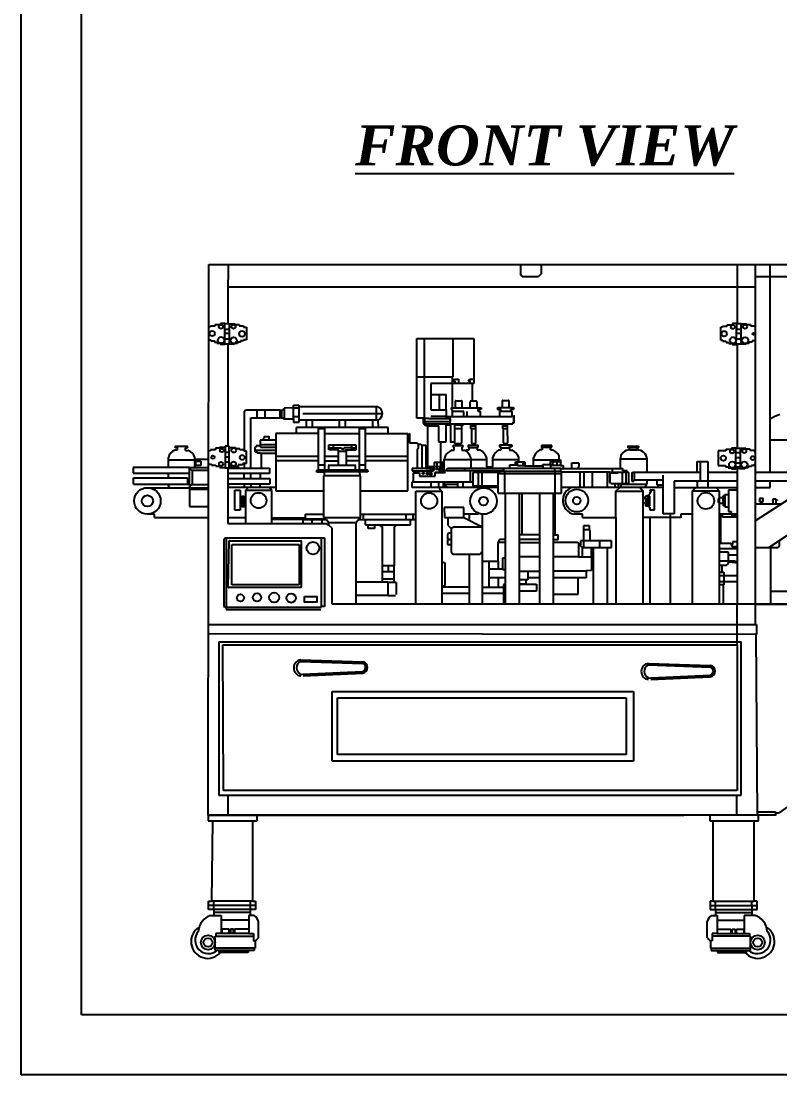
# Model space of a CAD drawing. Header units: millimetres. Extents: x 193 to 490, y 603 to 1473.
# Drawn here: x 192.8 to 268.4, y 602.7 to 707.7 of the extents above; entities that cross this region are included whole.
import ezdxf

# ---------------------------------------------------------------- set-up
doc = ezdxf.new("R2010")
doc.units = ezdxf.units.MM
doc.styles.get("Standard").update_dxf_attribs({"font": ''})
doc.styles.get('Standard').set_extended_font_data('Arial')

msp = doc.modelspace()

# ---------------------------------------------------------------- linework, layer by layer
for p, q in [((192.81, 602.71), (192.81, 812.71)), ((198.81, 608.71), (198.81, 806.71)), ((211.46, 628.59), (211.51, 683.46)), ((211.51, 683.46), (287.96, 683.46)), ((213.44, 683.09), (213.4, 680.81)), ((213.44, 683.46), (213.44, 683.09)), ((242.57, 683.46), (242.57, 682.52)), ((242.74, 682.26), (242.57, 682.52)), ((244.61, 682.52), (244.36, 682.26)), ((244.61, 683.46), (244.61, 682.52)), ((264.15, 683.46), (264.15, 677.64)), ((265.93, 683.46), (265.93, 647.58)), ((267.44, 662.76), (267.44, 683.46)), ((242.74, 682.26), (244.36, 682.26)), ((265.93, 682.26), (287.96, 682.26)), ((213.4, 680.81), (213.4, 679.71)), ((213.52, 681.22), (265.93, 681.22)), ((213.4, 679.71), (213.4, 677.59)), ((212.1, 677.32), (211.69, 677.32)), ((211.69, 677.32), (211.69, 677.24)), ((212.66, 677.45), (212.1, 677.45)), ((212.1, 677.45), (212.1, 677.32)), ((213.09, 677.59), (212.66, 677.59)), ((212.66, 677.59), (212.66, 677.45)), ((213.09, 675.51), (213.09, 677.59)), ((213.09, 677.59), (213.18, 677.59)), ((213.18, 677.59), (213.55, 677.59)), ((213.55, 677.59), (213.55, 675.51)), ((213.55, 677.56), (214.12, 677.56)), ((214.12, 677.56), (214.12, 677.48)), ((214.12, 677.48), (214.52, 677.48)), ((214.52, 677.48), (214.52, 677.35)), ((214.52, 677.35), (214.97, 677.35)), ((214.97, 677.35), (214.97, 677.21)), ((263.11, 677.29), (262.7, 677.29)), ((262.7, 677.29), (262.7, 677.21)), ((263.67, 677.43), (263.11, 677.43)), ((263.11, 677.43), (263.11, 677.29)), ((264.1, 677.57), (263.67, 677.57)), ((263.67, 677.57), (263.67, 677.43)), ((264.05, 675.53), (264.1, 677.57)), ((264.1, 677.57), (264.51, 677.57)), ((264.1, 677.57), (264.19, 677.57)), ((264.15, 677.64), (264.15, 677.57)), ((264.51, 677.57), (264.51, 675.53)), ((264.51, 677.56), (265.08, 677.56)), ((265.08, 677.56), (265.08, 677.48)), ((265.08, 677.48), (265.48, 677.48)), ((265.48, 677.48), (265.48, 677.35)), ((265.48, 677.35), (265.92, 677.35)), ((265.92, 677.35), (265.92, 677.21)), ((211.69, 677.24), (211.51, 677.24)), ((213.09, 677.02), (213.55, 677.02)), ((213.55, 676.6), (213.09, 676.6)), ((214.97, 677.21), (215.26, 677.21)), ((215.26, 677.21), (215.26, 675.97)), ((262.7, 677.21), (262.51, 677.21)), ((262.51, 675.91), (262.51, 677.21)), ((264.07, 676.62), (264.51, 676.62)), ((264.08, 677.02), (264.51, 677.02)), ((265.93, 677.21), (265.93, 675.97)), ((211.51, 675.94), (211.72, 675.94)), ((211.72, 675.94), (211.72, 675.84)), ((211.72, 675.84), (212.06, 675.84)), ((212.06, 675.84), (212.06, 675.73)), ((212.06, 675.73), (212.31, 675.73)), ((212.31, 675.73), (212.31, 675.62)), ((212.31, 675.62), (212.59, 675.62)), ((212.59, 675.62), (212.59, 675.62)), ((212.59, 675.62), (212.65, 675.62)), ((212.65, 675.62), (212.65, 675.52)), ((212.65, 675.52), (213.09, 675.51)), ((213.09, 676.07), (213.55, 676.07)), ((213.55, 675.51), (213.09, 675.51)), ((213.4, 675.51), (213.4, 665.36)), ((214.02, 675.49), (213.55, 675.51)), ((214.36, 675.59), (214.02, 675.59)), ((214.02, 675.59), (214.02, 675.49)), ((214.68, 675.72), (214.36, 675.72)), ((214.36, 675.72), (214.36, 675.59)), ((214.98, 675.84), (214.68, 675.84)), ((214.68, 675.84), (214.68, 675.72)), ((215.26, 675.97), (214.98, 675.97)), ((214.98, 675.97), (214.98, 675.84)), ((232.22, 668.16), (232.22, 676.09)), ((232.22, 676.09), (237.9, 676.09)), ((232.98, 676.09), (232.98, 668.16)), ((235.86, 672.26), (235.86, 676.09)), ((237.9, 676.09), (237.9, 671.6)), ((262.51, 675.91), (262.73, 675.91)), ((262.73, 675.91), (262.73, 675.81)), ((262.73, 675.81), (263.06, 675.81)), ((263.06, 675.81), (263.06, 675.7)), ((263.06, 675.7), (263.32, 675.7)), ((263.32, 675.7), (263.32, 675.59)), ((263.32, 675.59), (263.59, 675.59)), ((263.59, 675.59), (263.59, 675.59)), ((263.59, 675.59), (263.65, 675.59)), ((263.65, 675.59), (263.65, 675.49)), ((263.65, 675.49), (264.1, 675.49)), ((264.51, 675.53), (264.05, 675.53)), ((264.06, 676.07), (264.51, 676.07)), ((264.1, 675.49), (264.1, 675.53)), ((264.15, 675.53), (264.15, 665.17)), ((264.98, 675.49), (264.51, 675.51)), ((265.31, 675.59), (264.98, 675.59)), ((264.98, 675.59), (264.98, 675.49)), ((265.64, 675.72), (265.31, 675.72)), ((265.31, 675.72), (265.31, 675.59)), ((265.93, 675.84), (265.64, 675.84)), ((265.64, 675.84), (265.64, 675.72)), ((265.93, 675.97), (265.93, 675.84)), ((232.22, 672.26), (235.86, 672.26)), ((235.77, 672.26), (235.77, 669.17)), ((236.13, 672.04), (236.07, 672.04)), ((236.07, 672.04), (236.07, 672.01)), ((236.13, 672.04), (236.39, 672.04)), ((236.39, 672.04), (236.39, 671.6)), ((237.64, 672.04), (237.58, 672.04)), ((237.58, 672.04), (237.58, 672.01)), ((237.64, 672.04), (237.9, 672.04)), ((237.9, 671.6), (233.62, 671.6)), ((233.62, 671.6), (233.62, 668.97)), ((235.93, 671.96), (235.77, 671.96)), ((235.93, 671.83), (235.77, 671.83)), ((236.03, 671.96), (235.93, 671.96)), ((235.93, 671.83), (236.02, 671.83)), ((236.02, 671.83), (236.02, 671.6)), ((237.39, 671.92), (237.39, 671.87)), ((237.54, 671.96), (237.43, 671.96)), ((237.43, 671.83), (237.53, 671.83)), ((237.53, 671.83), (237.53, 671.6)), ((237.79, 669.86), (237.79, 671.6)), ((233.62, 670.51), (234.45, 670.51)), ((234.45, 670.51), (234.45, 668.97)), ((234.45, 670.51), (235.14, 670.51)), ((235.14, 670.5), (235.14, 670.51)), ((235.14, 668.97), (235.14, 670.5)), ((240.8, 669.91), (241.36, 669.91)), ((218.63, 668.94), (215.27, 668.94)), ((216.29, 668.94), (216.29, 668.19)), ((217.09, 668.94), (217.09, 668.19)), ((218.63, 668.19), (218.63, 668.94)), ((218.63, 668.94), (218.75, 668.94)), ((218.75, 668.94), (218.75, 668.19)), ((218.75, 668.94), (218.86, 668.94)), ((218.86, 668.94), (219.01, 669.16)), ((220.48, 669.17), (219.01, 669.16)), ((219.01, 669.16), (219.01, 668.07)), ((219.94, 668.07), (219.94, 669.46)), ((219.94, 669.46), (220.48, 669.46)), ((219.94, 669.17), (220.48, 669.17)), ((220.48, 669.46), (220.48, 667.97)), ((228.35, 669.28), (220.48, 669.28)), ((228.19, 669.28), (228.19, 667.97)), ((233.62, 668.97), (235.14, 668.97)), ((234.45, 668.97), (235.14, 668.97)), ((235.14, 668.97), (235.14, 668.37)), ((235.64, 669.17), (238.64, 669.17)), ((235.64, 669.17), (235.64, 669.01)), ((235.64, 669.01), (235.77, 669.01)), ((235.77, 669.01), (235.77, 668.28)), ((236.07, 669.17), (236.07, 669.84)), ((236.12, 669.88), (236.67, 669.88)), ((236.72, 669.84), (236.72, 669.17)), ((237.56, 669.17), (237.56, 669.82)), ((237.6, 669.86), (238.16, 669.86)), ((238.2, 669.82), (238.2, 669.17)), ((238.64, 669.03), (238.4, 669.03)), ((238.4, 669.03), (238.4, 668.83)), ((238.64, 669.17), (238.64, 669.03)), ((240.3, 668.99), (240.3, 669.2)), ((240.3, 669.2), (241.85, 669.2)), ((240.62, 668.99), (240.3, 668.99)), ((240.62, 668.82), (240.62, 668.99)), ((240.76, 669.2), (240.76, 669.87)), ((241.41, 669.87), (241.41, 669.2)), ((241.85, 669.02), (241.58, 669.02)), ((241.58, 669.02), (241.58, 668.82)), ((241.85, 669.2), (241.85, 669.02)), ((215.02, 668.73), (215.02, 665.01)), ((215.7, 668.19), (218.63, 668.19)), ((215.7, 663.16), (215.7, 668.19)), ((218.75, 668.19), (218.63, 668.19)), ((218.75, 668.19), (218.86, 668.19)), ((218.86, 668.19), (219.01, 668.07)), ((219.01, 668.07), (219.94, 668.07)), ((219.94, 668.3), (220.48, 668.3)), ((219.94, 668.07), (219.94, 667.97)), ((219.94, 667.97), (219.94, 667.73)), ((220.47, 667.97), (220.48, 667.97)), ((220.48, 667.97), (220.48, 667.73)), ((220.48, 667.97), (228.39, 667.97)), ((220.88, 668.63), (228.78, 668.63)), ((221.2, 667.97), (221.2, 667.22)), ((221.79, 667.97), (221.79, 667.22)), ((224.53, 667.22), (224.53, 667.97)), ((225.11, 667.22), (225.11, 667.97)), ((227.86, 667.22), (227.86, 667.97)), ((228.43, 667.22), (228.39, 667.97)), ((232.86, 668.16), (232.22, 668.16)), ((232.86, 668.16), (232.86, 667.63)), ((233.03, 667.81), (233.03, 668.12)), ((233.07, 668.16), (233.41, 668.16)), ((233.41, 668.16), (233.45, 668.13)), ((233.45, 668.13), (235.49, 668.13)), ((235.1, 668.33), (233.63, 668.33)), ((235.1, 668.33), (241.74, 668.33)), ((235.77, 668.28), (235.53, 668.28)), ((235.53, 668.28), (235.53, 667.58)), ((235.54, 668.08), (235.54, 667.81)), ((236.91, 668.82), (235.77, 668.82)), ((236.91, 668.33), (236.91, 668.82)), ((237.23, 668.83), (237.23, 668.33)), ((238.56, 668.83), (238.4, 668.83)), ((238.56, 668.33), (238.56, 668.83)), ((241.74, 668.82), (240.48, 668.82)), ((240.48, 668.82), (240.48, 668.33)), ((241.74, 668.33), (241.74, 668.82)), ((241.99, 668.35), (241.87, 668.35)), ((241.87, 668.35), (241.87, 667.74)), ((241.94, 667.7), (241.94, 668.35)), ((241.94, 668.35), (241.99, 668.35)), ((220.48, 667.73), (219.94, 667.73)), ((229.38, 667.22), (220.25, 667.22)), ((220.25, 666.62), (220.25, 667.22)), ((222.45, 663), (222.45, 667.11)), ((222.45, 667.11), (223.04, 667.11)), ((223.04, 667.11), (223.05, 663)), ((226.51, 663.01), (226.51, 667.11)), ((226.51, 667.11), (227.1, 667.11)), ((227.1, 667.11), (227.1, 663.01)), ((229.38, 666.62), (229.38, 667.22)), ((232.86, 667.63), (232.89, 667.63)), ((232.89, 667.63), (232.95, 667.63)), ((232.95, 667.63), (232.95, 667.51)), ((233.17, 667.58), (232.95, 667.58)), ((232.95, 667.51), (232.95, 667.5)), ((233.09, 667.5), (232.95, 667.5)), ((235.49, 667.77), (233.07, 667.77)), ((233.09, 667.4), (233.09, 667.5)), ((233.32, 667.4), (233.09, 667.4)), ((233.17, 667.58), (241.81, 667.58)), ((233.32, 667.4), (233.35, 667.4)), ((233.32, 663.34), (233.32, 667.36)), ((233.35, 667.4), (234.36, 667.4)), ((234.4, 667.36), (234.4, 665.82)), ((235.15, 665.82), (235.15, 667.49)), ((235.15, 667.49), (235.59, 667.49)), ((235.59, 667.49), (235.59, 665.82)), ((236.02, 665.64), (236.02, 667.5)), ((236.02, 667.5), (236.81, 667.5)), ((236.02, 667.12), (236.67, 667.12)), ((236.81, 667.41), (236.67, 667.41)), ((236.67, 667.41), (236.67, 665.65)), ((236.81, 667.5), (236.81, 667.41)), ((237.58, 667.58), (237.58, 667.17)), ((237.58, 667.38), (238.1, 667.38)), ((237.62, 667.13), (238.1, 667.13)), ((237.67, 667.13), (237.67, 665.69)), ((238.1, 667.13), (238.1, 667.58)), ((238.11, 665.69), (238.1, 667.13)), ((240.76, 667.58), (240.76, 667.17)), ((240.76, 667.38), (241.27, 667.38)), ((240.8, 667.13), (241.27, 667.13)), ((240.85, 667.13), (240.85, 665.69)), ((241.27, 667.13), (241.27, 667.58)), ((241.29, 665.69), (241.27, 667.13)), ((241.87, 667.74), (241.81, 667.74)), ((241.81, 667.74), (241.81, 667.7)), ((241.81, 667.58), (241.81, 667.7)), ((241.81, 667.7), (241.94, 667.7)), ((218.19, 665.97), (216.64, 665.96)), ((216.64, 665.96), (216.64, 665.39)), ((216.93, 666.08), (216.93, 665.96)), ((216.97, 666.1), (216.96, 666.1)), ((217.02, 666.25), (217.02, 666.15)), ((217.48, 666.3), (217.06, 666.3)), ((217.52, 665.97), (217.52, 666.25)), ((220.25, 666.62), (218.19, 666.62)), ((218.19, 666.62), (218.19, 660.9)), ((218.19, 665.97), (218.19, 665.97)), ((222.45, 666.62), (220.25, 666.62)), ((223.04, 666.62), (226.51, 666.62)), ((227.1, 666.62), (229.38, 666.62)), ((229.38, 666.62), (231.35, 666.62)), ((231.35, 666.62), (231.35, 666.59)), ((231.35, 660.9), (231.35, 666.59)), ((231.35, 666.55), (231.35, 666.55)), ((231.35, 666.54), (231.35, 666.54)), ((231.35, 666.54), (231.48, 666.54)), ((231.35, 666.53), (231.35, 666.53)), ((231.48, 666.54), (231.48, 666.63)), ((231.48, 666.63), (231.51, 666.63)), ((231.51, 666.63), (231.51, 665.69)), ((234.44, 665.79), (235.11, 665.79)), ((234.6, 665.79), (234.6, 663.75)), ((235.63, 665.78), (236.02, 665.78)), ((267.44, 666), (286.59, 666)), ((208.36, 664.96), (208.15, 664.96)), ((208.19, 665.35), (209.35, 665.35)), ((208.36, 665.22), (208.2, 665.22)), ((208.36, 665.22), (208.36, 664.96)), ((209.19, 664.94), (209.19, 665.21)), ((209.19, 665.21), (209.35, 665.21)), ((209.19, 664.94), (209.4, 664.94)), ((211.67, 664.9), (211.5, 664.9)), ((212.16, 664.98), (211.67, 664.98)), ((211.67, 664.98), (211.67, 664.9)), ((212.59, 665.15), (212.16, 665.15)), ((212.16, 665.15), (212.16, 664.98)), ((213.15, 665.23), (212.59, 665.23)), ((212.59, 665.23), (212.59, 665.15)), ((213.4, 665.36), (213.15, 665.36)), ((213.15, 665.36), (213.15, 663.16)), ((213.15, 664.75), (213.54, 664.75)), ((213.54, 665.36), (213.4, 665.36)), ((213.54, 663.16), (213.54, 665.36)), ((213.54, 665.23), (214.17, 665.23)), ((214.17, 665.23), (214.17, 665.11)), ((214.59, 665.11), (214.17, 665.11)), ((214.59, 665.01), (214.59, 665.11)), ((215.02, 665.01), (214.59, 665.01)), ((215.02, 664.86), (215.02, 665.01)), ((215.26, 664.86), (215.02, 664.86)), ((215.26, 663.62), (215.26, 664.86)), ((216.24, 665.26), (216.11, 665.26)), ((216.11, 665.26), (216.11, 664.78)), ((216.11, 664.96), (218.19, 664.96)), ((216.11, 664.78), (216.34, 664.78)), ((216.64, 665.39), (216.24, 665.39)), ((216.24, 665.39), (216.24, 665.26)), ((216.34, 664.78), (216.34, 664.65)), ((216.58, 664.65), (216.34, 664.65)), ((216.58, 664.65), (218.19, 664.65)), ((216.64, 665.53), (218.19, 665.53)), ((216.64, 665.39), (216.64, 665.26)), ((216.65, 665.26), (218.19, 665.26)), ((216.71, 664.65), (216.71, 663.16)), ((223.47, 664.98), (223.47, 665.49)), ((223.47, 665.49), (226.14, 665.49)), ((223.47, 665.21), (223.89, 665.2)), ((224.39, 664.98), (223.47, 664.98)), ((223.89, 665.49), (223.89, 664.98)), ((223.89, 665.2), (224.74, 665.2)), ((224.44, 664.86), (224.44, 664.94)), ((224.44, 663.48), (224.44, 664.86)), ((224.44, 664.86), (225.2, 664.86)), ((225.74, 665.2), (225, 665.2)), ((225.12, 664.92), (225.12, 664.86)), ((225.21, 664.97), (225.17, 664.97)), ((225.2, 664.86), (225.2, 663.48)), ((226.14, 664.97), (225.21, 664.97)), ((225.74, 665.49), (225.74, 664.97)), ((225.74, 665.2), (226.14, 665.2)), ((226.14, 665.49), (226.14, 664.97)), ((231.51, 665.69), (232.21, 665.69)), ((232.21, 665.69), (232.37, 665.57)), ((232.37, 665.12), (232.26, 665)), ((232.26, 665), (232.26, 663.13)), ((232.37, 665.57), (232.64, 665.57)), ((232.37, 665.57), (232.37, 665.12)), ((232.64, 665.57), (232.73, 665.46)), ((232.73, 665.46), (233.07, 665.46)), ((232.73, 665.46), (232.73, 663.13)), ((233.07, 665.46), (233.12, 665.46)), ((233.12, 665.46), (233.12, 663.13)), ((235.76, 664.97), (235.95, 664.97)), ((235.83, 665.32), (235.83, 665.38)), ((235.87, 665.43), (236.79, 665.43)), ((235.95, 665.27), (235.87, 665.27)), ((235.95, 664.97), (235.95, 665.27)), ((236.62, 665.6), (236.05, 665.6)), ((236.79, 665.27), (236.72, 665.27)), ((236.72, 665.27), (236.72, 664.97)), ((236.72, 664.97), (237.01, 664.97)), ((236.83, 665.38), (236.83, 665.32)), ((237.26, 665), (237.46, 665)), ((237.34, 665.4), (237.34, 665.31)), ((237.38, 665.45), (238.31, 665.45)), ((237.38, 665.26), (237.46, 665.26)), ((237.46, 665.26), (237.46, 665.23)), ((237.46, 665), (237.46, 665.23)), ((237.46, 665.23), (238.26, 665.23)), ((237.71, 665.64), (238.06, 665.64)), ((238.26, 665.26), (238.31, 665.26)), ((238.26, 665.23), (238.26, 665.26)), ((238.26, 665.23), (238.26, 664.99)), ((238.26, 664.99), (238.53, 664.99)), ((238.27, 665.45), (238.33, 665.45)), ((238.33, 665.45), (238.35, 665.45)), ((238.35, 665.31), (238.35, 665.4)), ((240.45, 664.98), (240.65, 664.98)), ((240.55, 665.48), (241.65, 665.48)), ((240.65, 665.3), (240.56, 665.3)), ((240.65, 665.21), (240.65, 665.3)), ((240.65, 664.98), (240.65, 665.21)), ((240.65, 665.21), (241.47, 665.21)), ((240.89, 665.64), (241.24, 665.64)), ((241.47, 665.21), (241.47, 665.31)), ((241.47, 665.31), (241.64, 665.31)), ((241.47, 665.21), (241.47, 664.96)), ((241.47, 664.96), (241.7, 664.96)), ((244.68, 664.99), (244.5, 664.99)), ((244.72, 664.99), (244.68, 664.99)), ((244.72, 665.45), (245.56, 665.45)), ((245.56, 665.23), (244.72, 665.23)), ((244.72, 665.23), (244.72, 664.99)), ((245.56, 664.98), (245.56, 665.23)), ((245.56, 664.98), (245.77, 664.98)), ((253.31, 665.36), (254.31, 665.36)), ((253.32, 665.24), (253.31, 665.24)), ((253.46, 665.24), (253.32, 665.24)), ((253.46, 664.99), (253.46, 665.24)), ((253.46, 665.24), (254.17, 665.24)), ((253.46, 664.99), (254.17, 664.99)), ((254.17, 665.24), (254.17, 664.99)), ((254.17, 665.24), (254.31, 665.24)), ((262.62, 664.9), (262.27, 664.9)), ((262.27, 664.9), (262.27, 663.42)), ((263.03, 664.9), (262.62, 664.9)), ((263.59, 665.03), (263.03, 665.03)), ((263.03, 665.03), (263.03, 664.9)), ((264.02, 665.17), (263.59, 665.17)), ((263.59, 665.17), (263.59, 665.03)), ((264.02, 663.26), (264.02, 665.17)), ((264.02, 665.17), (264.15, 665.17)), ((264.02, 663.09), (264.02, 665.17)), ((264.02, 665.17), (264.11, 665.17)), ((264.02, 664.74), (264.43, 664.74)), ((264.15, 665.17), (264.4, 665.17)), ((264.4, 665.17), (264.43, 665.17)), ((264.43, 665.17), (264.43, 663.26)), ((264.43, 665.17), (265, 665.17)), ((265, 665.17), (265, 665.1)), ((265, 665.1), (265.4, 665.1)), ((265.4, 665.1), (265.4, 664.96)), ((265.4, 664.96), (265.85, 664.96)), ((265.85, 664.96), (265.85, 664.82)), ((265.85, 664.82), (265.93, 664.82)), ((265.93, 664.82), (265.93, 663.59)), ((207.5, 663.23), (207.5, 664.23)), ((207.5, 664.01), (210.11, 664.01)), ((210.11, 663.23), (210.11, 664.23)), ((211.5, 664.03), (210.11, 664.03)), ((210.11, 664.03), (210.11, 663.23)), ((210.2, 663.44), (210.2, 663.86)), ((210.23, 663.86), (210.7, 663.86)), ((210.7, 663.86), (210.7, 663.44)), ((213.54, 664.26), (213.15, 664.26)), ((213.54, 663.75), (213.15, 663.75)), ((215.26, 663.62), (214.89, 663.62)), ((214.89, 663.62), (214.89, 663.49)), ((218.19, 664.35), (222.45, 664.35)), ((218.19, 663.92), (222.45, 663.92)), ((223.05, 664.35), (224.41, 664.35)), ((223.05, 663.9), (224.39, 663.9)), ((224.39, 663.9), (224.44, 663.9)), ((224.41, 664.35), (224.44, 664.35)), ((225.2, 664.35), (226.51, 664.35)), ((225.2, 663.92), (226.51, 663.92)), ((227.1, 664.35), (231.35, 664.35)), ((227.1, 663.92), (231.35, 663.92)), ((233.95, 663.68), (233.95, 663.34)), ((234.96, 663.72), (233.99, 663.72)), ((234.21, 663.72), (234.21, 663.34)), ((234.6, 663.75), (234.6, 663.34)), ((234.79, 663.72), (234.79, 663.34)), ((235.06, 664.38), (234.96, 664.02)), ((234.96, 662.93), (234.96, 664.02)), ((234.96, 664.02), (237.61, 664.02)), ((237.61, 664.02), (237.61, 664.22)), ((237.61, 664.02), (237.61, 663.16)), ((237.61, 664.02), (239.14, 664.02)), ((239.14, 664.02), (239.17, 664.02)), ((239.17, 664.24), (239.17, 663.3)), ((239.79, 663.3), (239.79, 664.25)), ((239.79, 664.02), (241.45, 664.02)), ((241.45, 664.02), (242.39, 664.03)), ((242.06, 663.51), (242.06, 663.8)), ((242.06, 663.8), (243, 663.8)), ((242.27, 663.4), (242.27, 663.8)), ((242.39, 663.8), (242.39, 664.25)), ((242.79, 663.8), (242.79, 663.4)), ((243, 663.8), (243, 663.4)), ((243.84, 663.4), (243.84, 664.21)), ((243.84, 664.01), (246.54, 664.01)), ((245.55, 663.43), (245.55, 663.83)), ((245.55, 663.83), (246.54, 663.83)), ((245.79, 663.43), (245.79, 663.83)), ((246.23, 663.43), (246.23, 663.83)), ((246.42, 664.01), (246.42, 664.4)), ((246.54, 664.01), (246.54, 663.43)), ((247.68, 663.15), (247.68, 663.71)), ((247.68, 663.71), (248.38, 663.71)), ((248.38, 663.71), (248.38, 663.36)), ((255.18, 664.05), (252.5, 664.05)), ((252.5, 664.05), (252.5, 663.15)), ((255.18, 662.78), (255.18, 664.05)), ((260.15, 662.78), (260.15, 663.84)), ((260.15, 663.84), (261.22, 663.84)), ((260.5, 661.88), (260.5, 663.84)), ((261.22, 663.84), (261.22, 662.78)), ((264.02, 664.22), (264.43, 664.22)), ((264.02, 663.71), (264.43, 663.71)), ((209.58, 663.23), (203.98, 663.23)), ((203.98, 663.23), (203.98, 662.67)), ((203.98, 662.67), (209.58, 662.67)), ((207.47, 662.67), (207.47, 662.19)), ((209.58, 661.59), (209.58, 663.23)), ((209.58, 663.23), (211.5, 663.23)), ((209.86, 662.95), (209.58, 663.13)), ((209.86, 662.95), (209.86, 661.54)), ((211.5, 662.95), (209.86, 662.95)), ((210.7, 663.44), (210.2, 663.44)), ((211.5, 663.58), (211.5, 663.58)), ((211.5, 663.58), (211.78, 663.58)), ((211.78, 663.58), (211.78, 663.47)), ((211.78, 663.47), (212.21, 663.47)), ((212.21, 663.47), (212.21, 663.37)), ((212.21, 663.37), (212.62, 663.37)), ((212.62, 663.37), (212.62, 663.23)), ((212.62, 663.23), (212.94, 663.23)), ((212.94, 663.23), (213.15, 663.23)), ((213.54, 663.16), (213.15, 663.16)), ((213.4, 663.12), (213.4, 663.16)), ((213.4, 663.12), (213.4, 657.66)), ((217.55, 662.62), (213.42, 662.62)), ((214.44, 663.33), (213.54, 663.33)), ((213.54, 663.16), (217.55, 663.16)), ((214.89, 663.49), (214.44, 663.49)), ((214.44, 663.49), (214.44, 663.16)), ((215.04, 662.15), (215.04, 662.62)), ((215.08, 663.16), (215.08, 663.6)), ((215.69, 662.15), (215.69, 662.62)), ((216.65, 662.15), (216.65, 662.62)), ((217.55, 663.16), (217.55, 662.62)), ((222.27, 662.92), (222.35, 663)), ((222.27, 662.78), (222.27, 662.92)), ((222.27, 662.92), (227.36, 662.92)), ((223.03, 662.78), (222.27, 662.78)), ((222.35, 663), (227.28, 663.01)), ((222.45, 663.5), (223.05, 663.5)), ((227.36, 662.8), (223.03, 662.78)), ((223.03, 662.39), (223.03, 662.78)), ((223.47, 663), (223.47, 663.44)), ((223.51, 663.48), (226.06, 663.48)), ((226.1, 663.44), (226.1, 663.01)), ((226.51, 663.51), (227.1, 663.51)), ((226.58, 662.39), (226.57, 662.8)), ((227.36, 662.92), (227.28, 663.01)), ((227.36, 662.92), (227.36, 662.8)), ((233.12, 663.13), (231.76, 663.13)), ((231.76, 663.13), (231.76, 662.91)), ((231.76, 662.91), (233.9, 662.91)), ((231.87, 662.7), (232.51, 662.7)), ((231.87, 662.7), (231.87, 661.79)), ((232.51, 662.7), (232.51, 662.37)), ((233.12, 663.13), (234.02, 663.13)), ((233.32, 663.34), (233.32, 663.13)), ((233.9, 663.29), (233.36, 663.29)), ((233.63, 662.91), (233.63, 663.13)), ((233.9, 662.91), (233.9, 663.03)), ((233.9, 663.03), (234.02, 663.03)), ((233.95, 663.34), (233.95, 663.34)), ((233.95, 663.34), (234.96, 663.34)), ((234.02, 663.13), (234.02, 663.12)), ((234.02, 663.03), (234.02, 663.12)), ((234.02, 662.68), (234.02, 662.62)), ((234.06, 662.72), (235.04, 662.72)), ((235.04, 662.72), (234.06, 662.72)), ((234.06, 662.58), (234.06, 662.58)), ((234.06, 662.58), (234.06, 662.56)), ((234.06, 662.37), (234.06, 662.56)), ((234.96, 662.77), (234.96, 662.93)), ((234.96, 662.93), (237.55, 662.93)), ((235.04, 662.77), (234.96, 662.77)), ((235.04, 662.72), (235.04, 662.77)), ((235.22, 663.06), (235.34, 663.16)), ((235.22, 662.93), (235.22, 663.06)), ((235.34, 663.16), (246.58, 663.16)), ((237.03, 662.93), (237.03, 663.16)), ((237.55, 662.93), (237.55, 661.86)), ((237.55, 662.93), (240.87, 662.93)), ((240.46, 662.74), (237.82, 662.74)), ((237.82, 662.74), (237.82, 661.4)), ((238.39, 661.4), (238.39, 662.74)), ((238.75, 661.4), (238.75, 662.74)), ((239.17, 663.3), (239.79, 663.3)), ((240.46, 662.64), (240.31, 662.64)), ((240.31, 662.64), (240.31, 662.54)), ((246.64, 662.83), (240.46, 662.83)), ((240.46, 662.83), (240.46, 662.64)), ((240.46, 662.64), (246.64, 662.64)), ((240.87, 663.16), (240.87, 662.83)), ((240.98, 662.83), (240.98, 660.67)), ((241.51, 663.16), (241.51, 663.51)), ((241.51, 663.51), (242.06, 663.51)), ((242.06, 663.51), (242.27, 663.51)), ((243, 663.4), (242.27, 663.4)), ((243, 663.4), (243.84, 663.4)), ((243.84, 663.4), (244.79, 663.4)), ((244.79, 663.4), (244.79, 663.53)), ((244.79, 663.53), (245.55, 663.53)), ((244.79, 663.4), (244.79, 663.16)), ((246.54, 663.43), (245.55, 663.43)), ((245.55, 663.43), (245.55, 663.16)), ((245.99, 662.83), (245.99, 663.16)), ((245.99, 662.83), (245.99, 660.67)), ((246.54, 663.43), (246.78, 663.43)), ((246.58, 662.83), (246.58, 663.15)), ((246.58, 663.15), (251.69, 663.15)), ((246.64, 660.67), (246.64, 662.83)), ((251.45, 662.76), (246.64, 662.76)), ((248.38, 663.36), (248.3, 663.25)), ((248.3, 663.25), (248.3, 663.15)), ((248.49, 662.64), (248.49, 662.76)), ((248.49, 661.26), (248.49, 662.64)), ((248.91, 662.64), (248.91, 662.76)), ((248.91, 661.26), (248.91, 662.64)), ((249.73, 662.64), (249.73, 662.76)), ((249.73, 661.26), (249.73, 662.64)), ((251.19, 662.64), (251.19, 662.76)), ((251.19, 662.64), (251.19, 661.26)), ((251.45, 662.76), (251.45, 661.8)), ((251.45, 661.8), (251.45, 662.76)), ((252.33, 662.75), (251.45, 662.76)), ((252.24, 662.66), (251.45, 662.66)), ((251.45, 662.64), (251.45, 662.64)), ((251.69, 663.15), (251.69, 662.76)), ((251.69, 663.15), (252.59, 663.15)), ((252.24, 662.66), (252.33, 662.75)), ((253.37, 662.75), (252.33, 662.75)), ((252.59, 663.15), (252.75, 663.12)), ((252.68, 662.75), (252.68, 661.65)), ((252.75, 662.9), (252.75, 663.12)), ((253.19, 662.9), (252.75, 662.9)), ((253.05, 662.75), (253.05, 661.65)), ((253.19, 662.75), (253.19, 662.9)), ((253.37, 661.65), (253.37, 662.75)), ((253.64, 662.75), (253.64, 662.74)), ((253.64, 662.75), (253.74, 662.75)), ((253.64, 662.74), (253.64, 661.87)), ((253.74, 662.75), (253.74, 662.78)), ((253.74, 662.78), (253.84, 662.78)), ((253.84, 662.78), (260.5, 662.78)), ((253.9, 662.78), (253.9, 661.99)), ((261.22, 662.78), (264.16, 662.78)), ((261.22, 662.78), (261.22, 661.88)), ((262.27, 663.42), (262.65, 663.42)), ((262.65, 663.42), (262.98, 663.42)), ((262.98, 663.42), (262.98, 663.31)), ((262.98, 663.31), (263.24, 663.31)), ((263.24, 663.31), (263.24, 663.2)), ((263.24, 663.2), (263.52, 663.2)), ((263.52, 663.2), (263.52, 663.2)), ((263.52, 663.2), (263.57, 663.2)), ((263.57, 663.2), (263.57, 663.1)), ((263.57, 663.1), (264.02, 663.09)), ((264.43, 663.26), (264.02, 663.26)), ((264.41, 663.26), (264.02, 663.26)), ((264.02, 663.26), (264.02, 663.18)), ((264.02, 663.18), (264.41, 663.18)), ((264.16, 663.26), (264.16, 649.63)), ((264.41, 663.11), (264.41, 663.26)), ((264.9, 663.11), (264.41, 663.11)), ((265.24, 663.21), (264.9, 663.21)), ((264.9, 663.21), (264.9, 663.11)), ((265.56, 663.33), (265.24, 663.33)), ((265.24, 663.33), (265.24, 663.21)), ((265.86, 663.45), (265.56, 663.45)), ((265.56, 663.45), (265.56, 663.33)), ((265.93, 663.59), (265.86, 663.59)), ((265.86, 663.59), (265.86, 663.45)), ((266.05, 662.78), (272.96, 662.78)), ((204.01, 661.59), (204.01, 662.19)), ((204.01, 662.19), (209.4, 662.19)), ((204.01, 661.59), (209.58, 661.59)), ((209.4, 662.19), (209.4, 661.59)), ((209.58, 661.59), (209.58, 661.22)), ((209.86, 661.54), (209.58, 661.39)), ((209.86, 661.54), (211.5, 661.54)), ((213.4, 662.15), (217.58, 662.15)), ((217.58, 661.58), (213.45, 661.58)), ((213.45, 661.58), (213.45, 661.26)), ((215.06, 661.26), (215.06, 661.58)), ((215.72, 661.26), (215.72, 661.58)), ((216.62, 661.26), (216.62, 661.58)), ((217.58, 662.15), (217.58, 661.58)), ((226.63, 662.39), (222.94, 662.39)), ((222.94, 662.39), (222.94, 658.25)), ((226.63, 658.25), (226.63, 662.39)), ((231.76, 661.25), (231.76, 661.79)), ((231.76, 661.79), (234.39, 661.79)), ((232.51, 662.37), (234.06, 662.37)), ((233.63, 661.79), (233.63, 661.25)), ((234.39, 661.79), (234.39, 661.25)), ((234.39, 661.79), (237.55, 661.79)), ((234.88, 661.26), (234.88, 661.79)), ((234.99, 661.79), (234.99, 661.56)), ((234.99, 661.56), (236.29, 661.56)), ((236.29, 661.79), (236.29, 661.26)), ((236.83, 661.79), (236.83, 661.26)), ((237.55, 661.79), (237.55, 661.86)), ((237.55, 661.79), (237.82, 661.79)), ((240.31, 662.54), (240.31, 660.67)), ((251.56, 661.65), (251.45, 661.8)), ((251.56, 661.65), (253.37, 661.65)), ((251.97, 661.65), (251.97, 661.26)), ((252.28, 661.65), (252.28, 661.26)), ((252.53, 661.65), (252.53, 661.48)), ((252.53, 661.56), (255.13, 661.56)), ((253.64, 661.87), (253.78, 661.87)), ((253.78, 661.87), (253.86, 661.87)), ((253.86, 661.87), (253.86, 661.94)), ((253.86, 661.94), (253.9, 661.94)), ((253.9, 661.99), (256.76, 661.99)), ((253.9, 661.94), (253.9, 661.99)), ((255.16, 661.99), (255.16, 661.62)), ((256.13, 661.99), (256.13, 661.5)), ((256.13, 661.5), (256.76, 661.5)), ((256.23, 661.5), (256.23, 661.26)), ((256.76, 658.63), (256.76, 662.46)), ((257.87, 661.88), (257.87, 658.63)), ((264.16, 661.88), (257.87, 661.88)), ((260.15, 661.88), (260.15, 661.24)), ((261.22, 661.88), (260.5, 661.88)), ((261.22, 661.88), (261.22, 661.24)), ((272.96, 661.88), (266.05, 661.88)), ((267.44, 661.24), (267.44, 661.88)), ((205.4, 661.22), (209.57, 661.22)), ((209.57, 661.22), (209.57, 659.35)), ((209.57, 661.22), (211.5, 661.22)), ((211.5, 661.03), (209.57, 661.03)), ((213.45, 661.26), (218.19, 661.26)), ((214.11, 659.03), (214.11, 660.99)), ((214.11, 660.99), (214.63, 660.99)), ((214.63, 660.99), (214.63, 660.35)), ((215.16, 660.93), (215.45, 661.26)), ((217.79, 660.93), (215.16, 660.93)), ((215.16, 660.93), (215.16, 657.66)), ((217.79, 660.93), (217.52, 661.26)), ((217.79, 657.66), (217.79, 660.93)), ((218.19, 660.9), (222.94, 660.9)), ((226.63, 660.9), (231.35, 660.9)), ((234.39, 661.25), (231.76, 661.25)), ((232.13, 649.63), (232.13, 660.89)), ((232.13, 660.89), (234.74, 660.89)), ((234.54, 661.09), (234.54, 661.26)), ((234.54, 661.26), (240.31, 661.26)), ((234.74, 660.89), (234.54, 661.09)), ((234.74, 660.89), (234.74, 649.63)), ((237.82, 661.4), (240.31, 661.4)), ((240.35, 660.67), (246.64, 660.67)), ((241.08, 660.59), (241.08, 660.67)), ((241.08, 649.63), (241.08, 660.59)), ((242.42, 660.59), (242.42, 660.67)), ((242.42, 660.59), (242.42, 649.63)), ((242.71, 660.67), (242.71, 656.59)), ((244.49, 649.63), (244.49, 660.67)), ((245.8, 660.67), (245.8, 649.63)), ((245.99, 660.67), (245.99, 656.57)), ((246.64, 661.26), (256.76, 661.26)), ((252.05, 660.89), (252.49, 661.26)), ((252.05, 658.26), (252.05, 660.89)), ((252.05, 660.89), (254.76, 660.89)), ((254.76, 660.89), (254.41, 661.26)), ((254.76, 660.9), (254.76, 649.63)), ((255.36, 660.45), (255.3, 660.42)), ((255.43, 660.6), (255.36, 660.55)), ((255.36, 660.55), (255.36, 660.45)), ((255.91, 660.98), (255.43, 660.98)), ((255.43, 660.98), (255.43, 660.88)), ((255.43, 660.78), (255.56, 660.78)), ((255.43, 660.78), (255.43, 660.6)), ((255.91, 659), (255.91, 660.98)), ((257.87, 661.24), (264.16, 661.24)), ((259.71, 660.9), (260.02, 661.24)), ((259.71, 658.61), (259.71, 660.9)), ((259.71, 660.9), (262.36, 660.9)), ((262.36, 660.9), (262.07, 661.24)), ((262.36, 660.9), (262.36, 649.63)), ((262.92, 660.42), (262.92, 660.53)), ((262.92, 660.53), (263.3, 660.53)), ((264.16, 660.99), (263.3, 660.99)), ((263.3, 660.99), (263.3, 658.85)), ((266.05, 661.24), (267.44, 661.24)), ((214.63, 660.35), (214.83, 660.35)), ((214.63, 660.35), (214.63, 659.36)), ((215, 660.36), (214.83, 660.35)), ((214.83, 660.35), (214.83, 659.36)), ((215, 659.36), (215, 660.36)), ((215, 660.36), (215.16, 660.36)), ((254.76, 660.18), (255.03, 660.18)), ((255.03, 659.67), (254.76, 659.67)), ((255.25, 660.37), (255.03, 660.37)), ((255.03, 660.31), (255.03, 660.37)), ((255.03, 660.18), (255.03, 660.31)), ((255.03, 660.18), (255.03, 659.67)), ((255.03, 659.67), (255.03, 659.41)), ((255.03, 659.41), (255.25, 659.41)), ((255.3, 660.42), (255.14, 660.42)), ((255.14, 660.42), (255.14, 660.37)), ((255.25, 659.41), (255.25, 660.37)), ((255.25, 660.37), (255.25, 660.37)), ((255.25, 660.37), (255.45, 660.37)), ((255.25, 659.41), (255.44, 659.41)), ((255.35, 659.41), (255.35, 659.27)), ((255.44, 659.41), (255.44, 660.37)), ((262.36, 660.21), (262.26, 660.12)), ((262.26, 660.12), (262.26, 659.77)), ((262.36, 659.68), (262.26, 659.77)), ((262.74, 660.21), (262.36, 660.21)), ((262.39, 659.68), (262.36, 659.68)), ((262.36, 659.68), (262.36, 659.68)), ((262.39, 659.68), (262.74, 659.68)), ((262.74, 660.21), (262.74, 660.42)), ((262.74, 660.42), (262.92, 660.42)), ((262.74, 659.68), (262.74, 660.21)), ((262.74, 659.68), (262.74, 659.42)), ((262.92, 659.42), (262.74, 659.42)), ((262.92, 660.42), (262.92, 659.42)), ((262.92, 659.42), (262.92, 659.3)), ((266.05, 657.98), (269.85, 660.43)), ((266.05, 659.62), (268.59, 659.62)), ((266.74, 660.15), (266.37, 660.15)), ((266.37, 660.15), (266.37, 659.88)), ((266.37, 659.86), (266.37, 659.88)), ((266.5, 659.86), (266.37, 659.86)), ((266.5, 659.86), (266.74, 659.86)), ((266.5, 659.62), (266.5, 659.86)), ((266.65, 659.62), (266.65, 659.86)), ((266.74, 659.86), (266.74, 660.15)), ((267.75, 660), (267.66, 660)), ((267.66, 660), (267.66, 659.95)), ((267.75, 659.95), (267.66, 659.95)), ((267.75, 659.62), (267.75, 660.1)), ((267.75, 660.1), (267.99, 660.1)), ((267.99, 660.1), (267.99, 659.62)), ((267.99, 660), (268.12, 660)), ((268.12, 659.95), (267.99, 659.95)), ((268.12, 660), (268.12, 659.95)), ((206.1, 658.58), (205.38, 658.58)), ((206.1, 658.24), (206.1, 658.58)), ((209.57, 659.35), (211.49, 659.35)), ((214.11, 658.99), (214.11, 659.03)), ((214.63, 658.99), (214.11, 658.99)), ((214.83, 659.36), (214.63, 659.36)), ((214.63, 659.36), (214.63, 658.99)), ((214.83, 659.36), (215, 659.36)), ((215, 659.36), (215.16, 659.36)), ((221.14, 658.23), (221.14, 658.58)), ((221.14, 658.58), (222.94, 658.58)), ((226.63, 658.57), (232.13, 658.57)), ((226.9, 658.57), (226.9, 658.05)), ((231.14, 658.57), (231.14, 658.05)), ((231.82, 658.57), (231.82, 658.05)), ((236.91, 659.25), (234.95, 659.25)), ((234.95, 659.25), (234.98, 658.24)), ((236.91, 658.24), (236.91, 659.25)), ((236.91, 658.62), (238.39, 658.62)), ((237.46, 658.62), (237.46, 658.07)), ((238.73, 658.49), (238.73, 649.63)), ((248.75, 658.6), (247.87, 658.6)), ((248.75, 658.26), (248.75, 658.6)), ((255.35, 659.27), (255.44, 659.27)), ((255.44, 659.27), (255.44, 659)), ((255.44, 659), (255.91, 659)), ((257.87, 658.63), (256.76, 658.63)), ((257.48, 658.61), (257.48, 649.63)), ((258.57, 658.23), (258.57, 658.61)), ((258.57, 658.61), (259.7, 658.61)), ((259.7, 649.63), (259.7, 658.61)), ((262.36, 658.61), (264.16, 658.61)), ((262.68, 658.5), (262.36, 658.5)), ((262.52, 655.7), (262.52, 658.5)), ((262.68, 658.29), (262.68, 658.5)), ((262.92, 659.3), (263.3, 659.3)), ((263.3, 658.85), (263.54, 658.85)), ((263.54, 658.85), (263.54, 658.53)), ((263.54, 658.53), (264.16, 658.53)), ((206.1, 658.24), (211.49, 658.24)), ((213.4, 658.26), (215.16, 658.26)), ((213.4, 657.66), (223.29, 657.66)), ((217.79, 658.23), (221.14, 658.23)), ((220.92, 658.04), (217.79, 658.04)), ((220.92, 658.04), (220.92, 657.99)), ((220.92, 657.66), (220.92, 657.99)), ((223.03, 658.03), (220.96, 658.03)), ((221.14, 658.23), (221.14, 658.12)), ((221.14, 658.12), (223.03, 658.12)), ((221.76, 658.03), (221.76, 657.66)), ((222.76, 658.03), (222.76, 657.66)), ((222.94, 658.25), (223.03, 658.25)), ((223.03, 658.03), (223.03, 658.25)), ((223.03, 658.25), (226.63, 658.25)), ((223.25, 658.03), (223.03, 658.03)), ((223.48, 657.72), (223.25, 658.03)), ((223.29, 657.66), (223.34, 657.52)), ((223.34, 657.52), (223.48, 657.49)), ((226.14, 657.73), (223.48, 657.72)), ((223.48, 657.49), (223.48, 657.72)), ((223.79, 657.19), (223.48, 657.49)), ((226.63, 658.25), (226.14, 657.73)), ((226.14, 657.73), (226.14, 649.63)), ((226.44, 658.05), (232.13, 658.05)), ((227.12, 657.53), (227.12, 658.05)), ((227.12, 657.53), (231.59, 657.53)), ((227.39, 657.17), (227.39, 657.53)), ((228, 657.47), (228, 657.53)), ((228, 657.47), (228, 657.17)), ((228.63, 657.53), (228.63, 657.39)), ((228.63, 657.39), (228.77, 657.34)), ((228.77, 657.34), (228.77, 651.84)), ((230.12, 657.39), (229.99, 657.34)), ((229.99, 657.34), (229.99, 653.44)), ((230.12, 657.53), (230.12, 657.39)), ((231.59, 657.53), (231.59, 658.05)), ((234.98, 658.24), (236.91, 658.24)), ((235.32, 658.24), (235.32, 657.48)), ((235.32, 657.48), (235.66, 657.16)), ((235.97, 657.31), (235.66, 657.16)), ((235.97, 657.31), (238.73, 657.31)), ((236.91, 658.24), (238.73, 657.31)), ((248.75, 658.26), (252.05, 658.26)), ((248.88, 655.27), (248.88, 657.45)), ((248.88, 657.45), (249.39, 657.45)), ((249.39, 657.45), (249.39, 657.02)), ((252.05, 658.26), (252.05, 649.63)), ((254.76, 658.28), (258.57, 658.28)), ((255.46, 658.28), (255.46, 649.63)), ((264.16, 658.29), (262.68, 658.29)), ((267.29, 655.27), (271.42, 657.99)), ((223.79, 649.63), (223.79, 657.19)), ((228, 657.17), (227.39, 657.17)), ((235.39, 656.68), (235.3, 656.57)), ((235.3, 656.57), (235.3, 656.11)), ((235.66, 656.68), (235.39, 656.68)), ((235.66, 657.16), (235.66, 654.82)), ((242.42, 656.56), (244.49, 656.56)), ((245.8, 656.52), (246.25, 656.52)), ((245.99, 656.57), (245.99, 656.52)), ((246.32, 656.48), (246.25, 656.52)), ((246.32, 656.05), (246.32, 656.48)), ((249.39, 657.02), (248.88, 657.02)), ((249.49, 656.95), (249.39, 657.02)), ((249.49, 655.92), (249.49, 656.95)), ((213.11, 656.08), (212.99, 656.08)), ((212.99, 656.08), (212.99, 649.37)), ((213.11, 656.23), (223.05, 656.23)), ((213.11, 656.23), (213.11, 656.08)), ((213.24, 656.23), (213.24, 649.07)), ((213.44, 651.33), (213.52, 655.89)), ((213.57, 655.94), (220.66, 655.94)), ((213.79, 651.55), (213.79, 655.57)), ((213.85, 655.57), (220.51, 655.57)), ((220.51, 655.57), (220.51, 651.55)), ((220.71, 655.89), (220.71, 651.33)), ((222.75, 649.4), (222.75, 656.23)), ((223.05, 656.23), (223.05, 649.4)), ((235.36, 656.03), (235.29, 655.98)), ((235.29, 655.98), (235.29, 655.55)), ((235.29, 655.55), (235.66, 655.55)), ((235.3, 656.11), (235.66, 656.11)), ((235.66, 656.02), (235.36, 656.03)), ((235.66, 656.02), (235.66, 656.02)), ((240.48, 656.07), (240.32, 655.79)), ((240.32, 653.89), (240.32, 655.79)), ((240.32, 655.79), (241.08, 655.79)), ((241.08, 656.07), (240.48, 656.07)), ((242.42, 656.08), (244.49, 656.08)), ((242.42, 655.76), (244.49, 655.76)), ((245.8, 656.05), (246.32, 656.05)), ((245.8, 655.8), (248.21, 655.8)), ((248.21, 655.8), (248.35, 655.74)), ((248.35, 655.74), (248.35, 654.34)), ((251.63, 655.92), (248.54, 655.92)), ((248.54, 655.92), (248.54, 655.38)), ((248.54, 655.38), (248.75, 655.27)), ((248.75, 654.34), (248.75, 655.27)), ((248.75, 655.27), (251.63, 655.27)), ((249.62, 654.34), (249.62, 655.27)), ((249.83, 649.63), (249.83, 655.27)), ((250.47, 655.27), (250.47, 655.92)), ((251.23, 649.63), (251.23, 655.27)), ((251.63, 655.27), (251.63, 655.92)), ((262.36, 655.7), (263.5, 655.7)), ((263.5, 655.7), (263.5, 655.55)), ((263.5, 655.55), (263.62, 655.55)), ((263.62, 655.55), (263.62, 655.36)), ((263.69, 655.55), (263.62, 655.55)), ((263.62, 655.36), (264.16, 655.36)), ((264.16, 655.82), (263.69, 655.82)), ((263.69, 655.82), (263.69, 655.55)), ((266.05, 655.27), (268.22, 655.27)), ((267.46, 655.27), (267.46, 649.6)), ((268.32, 655.36), (268.22, 655.27)), ((268.32, 655.95), (268.32, 655.36)), ((235.66, 654.82), (235.82, 654.61)), ((235.82, 654.61), (238.51, 654.61)), ((237.46, 654.6), (237.46, 649.63)), ((238.51, 654.61), (238.73, 654.87)), ((240.79, 653.04), (240.79, 654.24)), ((240.79, 654.24), (241.08, 654.24)), ((242.42, 654.37), (244.49, 654.37)), ((248.35, 654.34), (245.8, 654.34)), ((248.35, 654.34), (249.62, 654.34)), ((249.62, 654.34), (249.62, 652.98)), ((262.36, 655.15), (264.16, 655.15)), ((262.36, 654.82), (263.26, 654.82)), ((263.26, 654.82), (263.26, 653.95)), ((263.26, 654.53), (264.16, 654.53)), ((229.99, 653.44), (228.77, 653.44)), ((229.38, 653.44), (229.38, 652.86)), ((229.99, 651.78), (229.99, 653.44)), ((234.74, 653.87), (235.01, 653.75)), ((235.01, 653.75), (235.01, 651.47)), ((238.73, 653.89), (240.32, 653.89)), ((239.39, 653.89), (239.39, 651.37)), ((239.39, 653.15), (240.79, 653.15)), ((240.32, 653.89), (240.32, 653.13)), ((262.36, 653.95), (263.95, 653.95)), ((262.36, 653.51), (263.09, 653.51)), ((262.63, 653.51), (262.63, 652.82)), ((263.09, 653.51), (263.3, 653.66)), ((263.3, 653.66), (263.3, 653.83)), ((263.3, 653.83), (263.64, 653.83)), ((263.64, 653.83), (263.64, 653.78)), ((263.95, 653.78), (263.64, 653.78)), ((263.95, 653.95), (263.95, 653.78)), ((263.95, 653.78), (264.16, 653.78)), ((228.77, 652.86), (229.99, 652.86)), ((228.77, 652.14), (229.99, 652.14)), ((239.39, 652.28), (241.08, 652.28)), ((240.33, 652.28), (240.33, 651.32)), ((241.08, 653.04), (240.79, 653.04)), ((242.42, 652.92), (244.49, 652.92)), ((243.3, 652.92), (243.3, 652.05)), ((243.3, 652.27), (244.49, 652.27)), ((245.8, 652.95), (249.11, 652.95)), ((249.11, 652.25), (245.8, 652.25)), ((248.3, 650.61), (248.3, 652.25)), ((249.62, 652.98), (249.11, 652.95)), ((249.11, 652.95), (249.11, 652.25)), ((262.36, 652.46), (264.16, 652.46)), ((262.39, 652.82), (262.82, 652.82)), ((262.82, 652.82), (262.82, 651.55)), ((220.66, 651.28), (213.49, 651.28)), ((220.51, 651.55), (213.79, 651.55)), ((226.14, 651.84), (229.33, 651.84)), ((229.33, 651.84), (229.33, 650.49)), ((230.19, 651.78), (229.33, 651.78)), ((230.19, 651.78), (230.19, 650.59)), ((235.01, 651.47), (234.74, 651.33)), ((234.74, 651.33), (237.46, 651.33)), ((238.73, 651.32), (240.88, 651.32)), ((241.08, 651.58), (240.87, 651.58)), ((240.87, 651.58), (240.87, 649.63)), ((243.3, 652.05), (242.42, 652.05)), ((243.1, 651.61), (242.42, 651.61)), ((242.42, 651.61), (244.17, 651.61)), ((243.1, 652.05), (243.1, 651.61)), ((244.17, 651.61), (244.17, 650.91)), ((262.36, 651.87), (264.16, 651.87)), ((262.82, 651.55), (262.36, 651.55)), ((262.75, 651.55), (262.75, 649.63)), ((229.33, 650.49), (226.14, 650.49)), ((229.33, 650.49), (230.1, 650.49)), ((234.74, 650.72), (237.46, 650.72)), ((238.73, 650.72), (240.87, 650.72)), ((244.17, 650.91), (242.42, 650.91)), ((245.8, 650.61), (248.3, 650.61)), ((267.46, 650.91), (286.59, 650.91)), ((212.99, 649.37), (213.24, 649.31)), ((213.24, 649.31), (222.75, 649.31)), ((213.24, 649.07), (222.67, 649.07)), ((223.05, 649.4), (222.75, 649.4)), ((273.42, 649.63), (223.79, 649.63)), ((264.16, 645.55), (264.16, 649.63)), ((286.59, 649.6), (266.05, 649.6)), ((211.48, 647.59), (266.06, 647.59)), ((266.06, 647.59), (266.06, 646.6)), ((266.06, 646.61), (211.48, 646.67)), ((212.5, 645.88), (212.5, 630.6)), ((212.5, 645.88), (264.56, 645.88)), ((264.56, 630.6), (264.56, 645.88)), ((266.01, 646.6), (266.14, 628.59)), ((212.91, 645.55), (264.16, 645.55)), ((212.96, 631.04), (212.91, 645.55)), ((264.16, 645.55), (264.16, 631.04)), ((220.65, 643.92), (226.85, 643.72)), ((220.66, 644.08), (226.86, 643.88)), ((255.3, 643.72), (261.5, 643.51)), ((220.68, 642.62), (220.89, 642.63)), ((220.89, 642.63), (226.83, 642.91)), ((220.9, 642.47), (226.84, 642.75)), ((255.29, 643.56), (261.49, 643.35)), ((287.96, 642.84), (268.28, 628.79)), ((255.32, 642.26), (255.53, 642.27)), ((255.53, 642.27), (261.47, 642.55)), ((255.53, 642.11), (261.47, 642.39)), ((223.79, 640.91), (253.81, 640.91)), ((223.79, 633.99), (223.79, 640.91)), ((253.81, 640.91), (253.81, 633.99)), ((224.32, 640.3), (253.09, 640.3)), ((224.32, 634.64), (224.32, 640.3)), ((253.09, 640.3), (253.09, 634.64)), ((253.09, 634.64), (224.32, 634.64)), ((253.81, 633.99), (223.79, 633.99)), ((212.5, 630.6), (264.56, 630.6)), ((264.16, 631.04), (212.96, 631.04)), ((213.42, 630.6), (213.42, 628.59)), ((264.11, 628.59), (264.11, 630.6)), ((211.46, 628.59), (211.46, 628.03)), ((211.46, 628.59), (258.83, 628.59)), ((266.27, 628.59), (211.46, 628.59)), ((211.46, 628.03), (216.31, 628.03)), ((211.88, 628.03), (211.77, 620.02)), ((215.86, 628.03), (215.86, 620.02)), ((216.31, 628.03), (216.31, 628.59)), ((261.42, 628.59), (261.42, 628.03)), ((261.42, 628.03), (266.27, 628.03)), ((261.73, 628.03), (261.73, 620.02)), ((266.27, 628.59), (264.32, 628.59)), ((265.84, 620.02), (265.84, 628.03)), ((266.14, 628.94), (267.98, 628.94)), ((267.98, 628.59), (266.27, 628.59)), ((266.27, 628.03), (266.27, 628.59)), ((267.98, 628.94), (267.98, 628.79)), ((268.28, 628.79), (267.98, 628.79)), ((267.98, 628.79), (267.98, 628.57)), ((211.48, 619.98), (211.48, 620.02)), ((211.48, 620.02), (211.77, 620.02)), ((211.48, 619.2), (211.48, 619.98)), ((216.15, 619.61), (211.48, 619.61)), ((215.89, 620.02), (211.77, 620.02)), ((212, 619.2), (212, 620.02)), ((215.64, 620.02), (215.64, 619.2)), ((215.89, 620.02), (216.15, 620.02)), ((216.15, 620.02), (216.15, 619.2)), ((261.73, 620.02), (261.46, 620.02)), ((261.46, 620.02), (261.46, 619.2)), ((261.46, 619.61), (266.13, 619.61)), ((261.73, 620.02), (265.84, 620.02)), ((261.97, 620.02), (261.97, 619.2)), ((265.57, 620.02), (265.61, 619.2)), ((266.13, 620.02), (265.84, 620.02)), ((266.13, 619.98), (266.13, 620.02)), ((266.13, 619.2), (266.13, 619.98)), ((216.15, 619.2), (211.48, 619.2)), ((211.68, 618.6), (212.75, 618.6)), ((212, 619.2), (212, 618.6)), ((215.63, 618.89), (212, 618.9)), ((212.75, 618.6), (212.75, 616.79)), ((216.03, 618.59), (215.48, 618.59)), ((215.48, 618.59), (215.48, 616.79)), ((215.63, 619.2), (215.63, 618.59)), ((261.46, 619.2), (266.13, 619.2)), ((261.58, 618.59), (262.14, 618.59)), ((261.98, 619.2), (261.98, 618.59)), ((261.98, 618.89), (265.61, 618.9)), ((262.14, 618.59), (262.14, 616.79)), ((265.94, 618.6), (264.86, 618.6)), ((264.86, 618.6), (264.86, 616.79)), ((265.61, 619.2), (265.61, 618.6)), ((215.48, 618.14), (212.75, 618.14)), ((216.45, 616.38), (216.45, 618.01)), ((261.17, 616.38), (261.17, 618.01)), ((262.14, 618.14), (264.86, 618.14)), ((212.14, 615.35), (212.14, 616.53)), ((212.14, 616.53), (215.96, 616.53)), ((215.48, 616.79), (212.22, 616.79)), ((212.22, 616.79), (212.22, 616.53)), ((213.54, 617.24), (212.81, 617.24)), ((212.81, 617.24), (212.81, 616.79)), ((213.54, 616.79), (213.54, 617.24)), ((213.97, 617.23), (213.68, 617.23)), ((213.68, 617.23), (213.68, 616.79)), ((213.97, 616.79), (213.97, 617.23)), ((215.48, 617.23), (214.08, 617.23)), ((214.08, 617.23), (214.08, 616.79)), ((215.48, 616.79), (215.96, 616.79)), ((215.96, 616.79), (215.96, 616.09)), ((262.14, 616.79), (261.66, 616.79)), ((261.66, 616.79), (261.66, 616.09)), ((265.47, 616.53), (261.66, 616.53)), ((262.14, 617.23), (263.53, 617.23)), ((262.14, 616.79), (265.39, 616.79)), ((263.53, 617.23), (263.53, 616.79)), ((263.64, 616.79), (263.64, 617.23)), ((263.64, 617.23), (263.94, 617.23)), ((263.94, 617.23), (263.94, 616.79)), ((264.08, 616.79), (264.08, 617.24)), ((264.08, 617.24), (264.81, 617.24)), ((264.81, 617.24), (264.81, 616.79)), ((265.39, 616.79), (265.39, 616.53)), ((265.47, 615.35), (265.47, 616.53)), ((212.13, 615.12), (212.14, 615.35)), ((216.13, 615.35), (212.14, 615.35)), ((215.96, 616.09), (216.13, 616.09)), ((216.04, 615.35), (216.04, 615.12)), ((216.13, 616.09), (216.13, 615.35)), ((261.66, 616.09), (261.48, 616.09)), ((261.48, 616.09), (261.48, 615.35)), ((261.48, 615.35), (265.47, 615.35)), ((261.57, 615.35), (261.57, 615.12)), ((265.48, 615.12), (265.47, 615.35)), ((216.04, 615.12), (212.13, 615.12)), ((212.54, 614.92), (212.54, 615.12)), ((215.43, 614.92), (212.54, 614.92)), ((215.43, 615.12), (215.43, 614.92)), ((261.57, 615.12), (265.48, 615.12)), ((262.19, 615.12), (262.19, 614.92)), ((262.19, 614.92), (265.07, 614.92)), ((265.07, 614.92), (265.07, 615.12)), ((483.81, 608.71), (198.81, 608.71)), ((489.81, 602.71), (192.81, 602.71))]:
    msp.add_line(p, q)
msp.add_lwpolyline([(234.51, 663.14), (234.76, 663.14, -0.414214), (234.81, 663.09), (234.81, 662.94, -0.414214), (234.76, 662.9), (234.51, 662.9, -0.414214), (234.47, 662.94), (234.47, 663.09, -0.414214)], format="xyb", close=True)
msp.add_lwpolyline([(221.04, 650.38), (222.26, 650.38), (222.26, 649.82), (221.04, 649.82)], close=True)
for centre, radius in [((212.72, 677.26), 0.202), ((213.97, 677.26), 0.208), ((263.72, 677.24), 0.202), ((264.92, 677.26), 0.208), ((211.84, 676.58), 0.263), ((212.73, 675.93), 0.319), ((213.98, 675.9), 0.315), ((214.82, 676.55), 0.293), ((262.85, 676.56), 0.263), ((263.73, 675.91), 0.319), ((264.94, 675.9), 0.315), ((265.77, 676.55), 0.104), ((212.8, 664.93), 0.178), ((213.99, 664.95), 0.236), ((263.64, 664.84), 0.202), ((264.85, 664.88), 0.208), ((211.92, 664.25), 0.167), ((212.73, 663.59), 0.2), ((213.98, 663.6), 0.231), ((214.84, 664.23), 0.239), ((262.77, 664.16), 0.263), ((263.66, 663.51), 0.319), ((264.86, 663.52), 0.315), ((265.7, 664.17), 0.195), ((232.87, 662.65), 0.0838), ((233.3, 662.64), 0.106), ((233.61, 662.61), 0.113), ((234.24, 663.09), 0.061), ((205.39, 659.9), 1.32), ((205.39, 659.9), 0.562), ((216.47, 659.95), 0.774), ((233.46, 659.91), 0.807), ((238.88, 659.89), 1.32), ((248.17, 659.94), 1.13), ((261.03, 659.91), 0.824), ((238.88, 659.89), 0.432), ((248.17, 659.94), 0.378), ((221.88, 655.2), 0.625), ((214.66, 650.24), 0.36), ((216.31, 650.29), 0.416), ((218.02, 650.28), 0.492), ((219.71, 650.23), 0.464), ((211.43, 615.91), 0.718), ((266.19, 615.91), 0.718), ((211.43, 615.91), 0.437), ((266.19, 615.91), 0.437)]:
    msp.add_circle(centre, radius)
for centre, radius, start, end in [((236.03, 672.01), 0.0448, 270, 0), ((237.54, 672.01), 0.0448, 270, 0), ((237.43, 671.92), 0.0448, 90, 180), ((237.43, 671.87), 0.0448, 180, 270), ((240.8, 669.87), 0.0448, 90, 180), ((241.36, 669.87), 0.0448, 0, 90), ((215.27, 668.68), 0.258, 90, 170.4028), ((228.08, 668.62), 0.727, 295.6517, 64.3483), ((236.12, 669.84), 0.0448, 90, 180), ((236.67, 669.84), 0.0448, 0, 90), ((237.6, 669.82), 0.0448, 90, 180), ((238.16, 669.82), 0.0448, 0, 90), ((238.4, 668.93), 0.0972, 90, 270), ((233.07, 668.12), 0.0448, 90, 180), ((233.07, 667.81), 0.0448, 180, 270), ((235.1, 668.37), 0.0448, 270, 0), ((235.49, 668.08), 0.0448, 0, 90), ((235.49, 667.81), 0.0448, 270, 0), ((269.35, 665.24), 3.4, 106.1167, 124.2698), ((233.35, 667.36), 0.0373, 90, 180), ((234.36, 667.36), 0.0373, 0, 90), ((237.62, 667.17), 0.0448, 180, 270), ((240.8, 667.17), 0.0448, 180, 270), ((216.96, 666.08), 0.0249, 90, 180.2947), ((216.97, 666.15), 0.0448, 270, 0), ((217.06, 666.25), 0.0448, 90, 180), ((217.48, 666.25), 0.0448, 0, 90), ((234.44, 665.82), 0.0373, 180, 270), ((235.11, 665.82), 0.0373, 270, 0), ((235.63, 665.82), 0.0373, 180, 270), ((208.37, 664.1), 0.879, 104.369, 172.0478), ((208.21, 665.28), 0.0653, 104.3279, 255.6721), ((209.33, 665.28), 0.075, 292.6502, 67.3498), ((209.15, 663.99), 0.987, 13.8056, 75.169), ((224.39, 664.94), 0.0448, 0, 90), ((224.87, 665.2), 0.13, 180, 360), ((225.17, 664.92), 0.0448, 90, 180), ((236.26, 663.65), 1.4, 110.8321, 148.9778), ((235.87, 665.38), 0.0448, 90, 180), ((235.87, 665.32), 0.0448, 180, 270), ((236.05, 665.64), 0.0373, 180, 270), ((236.62, 665.65), 0.0448, 270, 0), ((236.79, 665.38), 0.0448, 0, 90), ((236.79, 665.32), 0.0448, 270, 0), ((236.16, 663.68), 1.54, 20.4318, 56.5792), ((237.43, 664.75), 0.308, 123.3372, 156.9879), ((237.38, 665.4), 0.0448, 90, 180), ((237.38, 665.31), 0.0448, 180, 270), ((237.71, 665.69), 0.0448, 180, 270), ((238.06, 665.69), 0.0448, 270, 0.486), ((238.31, 665.4), 0.0448, 0, 90), ((238.31, 665.31), 0.0448, 270, 0), ((237.77, 663.69), 1.51, 21.4714, 59.7512), ((241.08, 663.74), 1.39, 116.5983, 158.2862), ((240.55, 665.39), 0.0938, 90, 273.3065), ((240.89, 665.69), 0.0448, 180, 270), ((241.24, 665.69), 0.0448, 270, 0.486), ((241.65, 665.4), 0.0847, 270, 90), ((241.25, 663.83), 1.21, 20.5145, 68.6086), ((245.22, 663.73), 1.46, 120.4635, 160.837), ((244.5, 664.95), 0.0448, 90, 120.4635), ((244.76, 665.34), 0.116, 110.4425, 249.5575), ((245.56, 665.34), 0.109, 270, 90), ((245.77, 664.94), 0.0448, 67.0878, 90), ((245.3, 663.81), 1.27, 27.7405, 67.0878), ((253.43, 664.05), 0.935, 88.2576, 180), ((253.31, 665.3), 0.0611, 90, 270), ((254.17, 663.98), 1.01, 4.2937, 90), ((254.31, 665.3), 0.0611, 270, 90), ((233.99, 663.68), 0.0448, 90, 180), ((223.51, 663.44), 0.0448, 90, 180), ((226.06, 663.44), 0.0448, 0.0179, 90), ((233.36, 663.34), 0.0448, 180, 270), ((233.9, 663.34), 0.0448, 270, 0), ((234.06, 662.68), 0.0448, 90, 180), ((234.06, 662.62), 0.0448, 180, 270), ((246.66, 663.29), 0.186, 312.0685, 47.9315), ((207.79, 661.56), 0.354, 174.9619, 249.5936), ((235.04, 661.56), 0.0448, 180, 201.123), ((235.44, 661.72), 0.475, 201.123, 254.9542), ((254.42, 661.87), 0.778, 307.9066, 341.5441), ((248.17, 659.96), 1.4, 112.0704, 257.4778), ((252.75, 661.48), 0.225, 180, 278.5095), ((255.51, 660.83), 0.0673, 310.1869, 55.0204), ((220.96, 657.99), 0.0448, 90, 180), ((213.57, 655.89), 0.0498, 90, 178.9621), ((220.66, 655.89), 0.0498, 0, 90), ((213.49, 651.33), 0.0498, 178.9621, 270), ((220.66, 651.33), 0.0498, 270, 0), ((220.79, 643.27), 0.822, 98.8711, 261.1289), ((220.95, 643.28), 0.711, 114.8621, 247.6231), ((226.69, 643.32), 0.432, 289.1906, 67.0109), ((226.76, 643.32), 0.57, 277.7693, 79.7385), ((255.42, 642.91), 0.822, 98.8711, 261.1289), ((255.59, 642.92), 0.711, 114.8621, 247.6231), ((261.4, 642.95), 0.57, 277.7693, 79.7385), ((261.32, 642.96), 0.432, 289.1906, 67.0109), ((212.28, 616.89), 1.82, 109.563, 176.0261), ((215.59, 617.83), 0.872, 11.4392, 59.633), ((262.02, 617.83), 0.872, 120.367, 168.5608), ((265.33, 616.89), 1.82, 3.9739, 70.437), ((211.41, 616), 1.67, 120.9716, 319.6372), ((266.2, 616), 1.67, 220.3628, 59.0284), ((211.48, 616.14), 1.34, 138.6616, 310.3384), ((215.55, 617.05), 1.12, 301.2326, 323.0351), ((262.07, 617.05), 1.12, 216.9649, 238.7674), ((266.14, 616.14), 1.34, 229.6616, 41.3384)]:
    msp.add_arc(centre, radius, start, end)
msp.add_spline([(255.43, 660.88), (255.55, 660.88)], degree=3)

# ---------------------------------------------------------------- texts
at = {"insert": (206.34, 697.33), "char_height": 4, "attachment_point": 1}
msp.add_mtext_dynamic_manual_height_columns('\\pxqc;{\\fTimes New Roman|b1|i1|c0|p18;\\LFRONT VIEW}', width=77.2448, gutter_width=12.5, heights=[0], dxfattribs=at)

doc.saveas('drawing.dxf')
